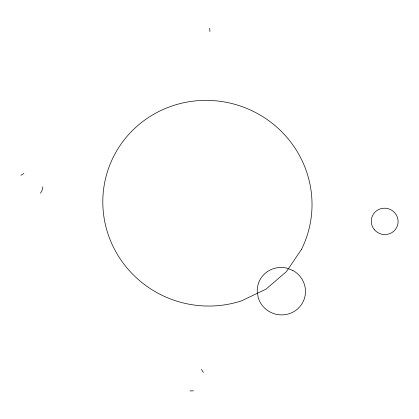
<?xml version="1.0" encoding="UTF-8"?>
<svg xmlns="http://www.w3.org/2000/svg" width="419" height="419" viewBox="0 0 419 419"><rect width="100%" height="100%" fill="white"/><g stroke="black" fill="none" stroke-linecap="round" stroke-linejoin="round"><path stroke-width="0.63" d="M42.906 186.858L42.141 190.21L40.517 193.238M20.95 175.283L23.909 173.476M189.969 390.922L193.468 390.827M201.46 369.485L203.335 372.418M209.689 28.078L209.924 31.514M301.486 249.384L286.439 271.596L266.007 289.147L241.58 300.837A104.834 102.618 18.6 0 1 103.069 209.165A104.834 102.618 18.6 0 1 227.266 102.493A104.834 102.618 18.6 0 1 301.486 249.384M292.776 270.412L286.884 268.144A24.192 23.679 18.6 0 0 257.219 291.587L258.23 297.715A24.192 23.679 18.6 0 0 296.621 309.746A24.192 23.679 18.6 0 0 292.776 270.412M374.397 229.701A13.439 13.157 18.6 0 0 397.285 226.082A13.439 13.157 18.6 0 0 382.395 208.363A13.439 13.157 18.6 0 0 374.397 229.701"/></g></svg>
